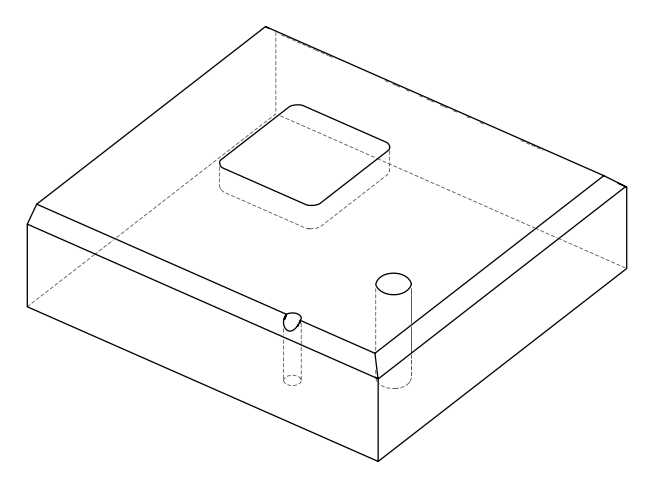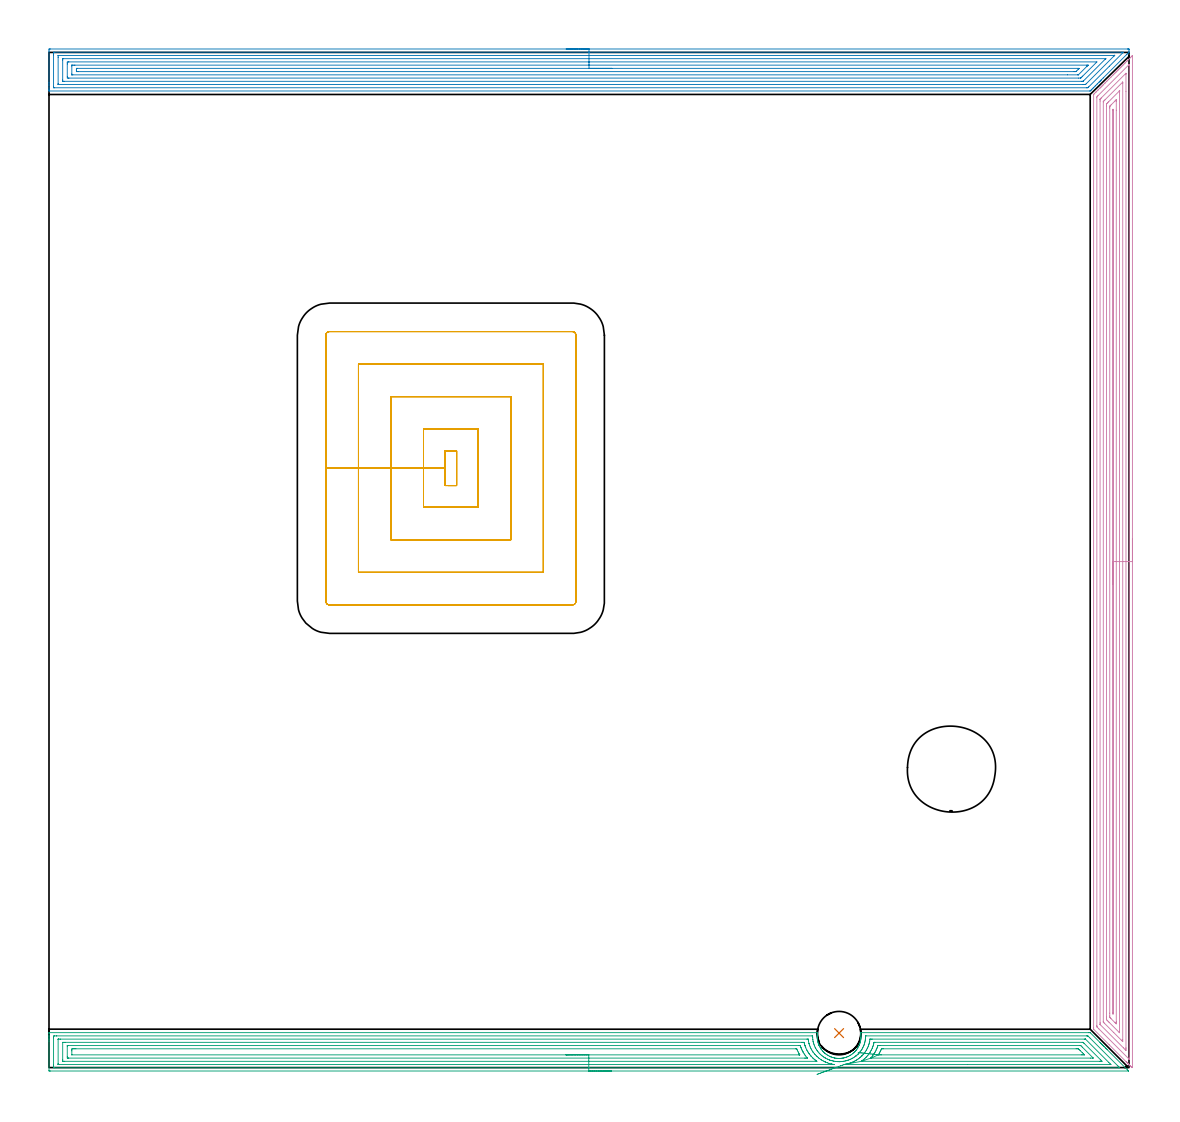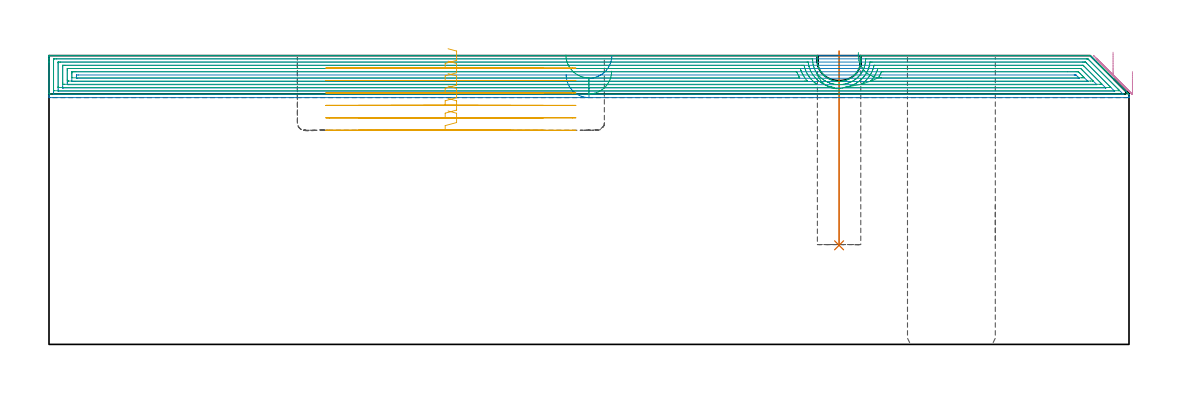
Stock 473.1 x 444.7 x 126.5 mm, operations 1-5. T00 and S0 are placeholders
(PLAN: 6 operations, 2 tool changes, 101.4 min)
(1 INDEXABLE_INSERT_DRILL_BLIND_HOLE_FROM_SOLID | STEP1POCKET | NXT0302_009 | 0.34 min | 23452 mm3)
(2 AREA_MILL | FG_CHAMFER_SURFACE | UGT0205_001 | 26.35 min | 80064 mm3)
(3 AREA_MILL_1 | FG_CHAMFER_SURFACE_1 | UGT0205_001 | 22.55 min | 65911 mm3)
(4 AREA_MILL_2 | FG_CHAMFER_SURFACE_2 | UGT0205_001 | 24.05 min | 60852 mm3)
(5 MILL_RECTANGULAR_POCKET | POCKET_RECTANGULAR_STRAIGHT | NXT0201_007 | Follow Part, ap 6.25, ae 75% | 15.7 min | 629671 mm3)
(6 MILL_THROUGH_HOLE_FROM_SOLID_MATERIAL | STEP1HOLE | NXT0201_007 | Circular | 12.44 min | 146648 mm3)
(TOOL NXT0302_009 | Index. Insert Drill 19mm [880-D1900L25-05] | D19 PA176 FL95 Z2)
(TOOL UGT0205_001 | Chamfer Mill 20 x 3 x 45 deg. | D20 FL50 Z2)
(TOOL NXT0201_007 | ENDMILL 25mm [R216.25-25050GCK54P 1620] | D25 R3 FL54 Z5)
(OP 1 INDEXABLE_INSERT_DRILL_BLIND_HOLE_FROM_SOLID)
G17 G21 G94 G90
T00 M6
G54
G17 G0 G90 X346.1 Y15.1 S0 M3
G43 Z136.5 H1
G94 G81 G98 Z43.4 F250. R128.5
G80
M5
M2
(OP 2 AREA_MILL)
G17 G21 G94 G90
T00 M6
G54
G17 G0 G90 X226.55 Y446.2 S1061 M3
G43 Z136.5 H0
Z118.1
G94 G1 X226.588 Z117.228 F250.
X226.702 Z116.363
X226.891 Z115.512
X227.153 Z114.68
X227.487 Z113.874
X227.89 Z113.1
X228.359 Z112.364
X228.89 Z111.672
X229.479 Z111.029
X230.122 Z110.44
X230.814 Z109.908
X231.55 Z109.44
X232.324 Z109.037
X233.13 Z108.703
X233.962 Z108.441
X234.814 Z108.252
X235.678 Z108.138
X236.55 Z108.1
X472.478
X472.715 Y446.199 Z108.101
X472.924 Y446.196 Z108.104
X473.097 Y446.191 Z108.105
X473.1 Y446.131 Z108.164
Y445.96 Z108.336
Y445.787 Z108.507
X473.099 Y444.908 Z109.39
X473.097 Y444.808 Z109.489
X473.073 Y444.777 Z109.522
X472.789 Y444.49 Z109.81
X472.75 Y444.45 Z109.85
X472.331 Y444.03 Z110.267
X472.038 Y443.737 Z110.56
X461.817 Y433.516 Z120.783
X460.908 Y432.606 Z121.691
X460.86 Y432.559 Z121.74
X460.664 Y432.364 Z121.935
X460.615 Y432.314 Z121.983
X460.562 Y432.262 Z122.037
X460.376 Y432.076 Z122.223
X460.322 Y432.021 Z122.276
X460.264 Y431.964 Z122.335
X460.088 Y431.788 Z122.511
X460.029 Y431.728 Z122.569
X459.371 Y431.071 Z123.229
X459.151 Y430.849 Z123.447
X458.528 Y430.228 Z124.072
X458.477 Y430.176 Z124.123
X458.272 Y429.97 Z124.326
X457.691 Y429.391 Z124.909
X457.583 Y429.282 Z125.016
X457.394 Y429.092 Z125.204
X456.854 Y428.554 Z125.746
X456.515 Y428.213 Z126.083
X456.392 Y428.091 Z126.208
X456.216 Y427.917 Z126.381
X456.095 Y427.803 Z126.489
X455.945 Y427.8 Z126.5
X0.176
X0.01 Y427.802 Z126.488
X0.003 Y427.96 Z126.333
X0. Y428.125 Z126.175
Y428.401 Z125.899
Y429.092 Z125.203
Y430.316 Z123.981
Y430.849 Z123.445
Y431.461 Z122.834
X0.001 Y445.176 Z109.122
X0.006 Y445.787 Z108.51
X0.01 Y446.192 Z108.105
X0.207 Y446.196 Z108.103
X0.622 Y446.2 Z108.1
X236.55
Y444.786 Z109.514
X469.922 Y444.785 Z109.515
X470.449 Y444.779 Z109.521
X470.611 Y444.772 Z109.528
X470.511 Y444.667 Z109.633
X470.389 Y444.541 Z109.759
X464.487 Y438.636 Z115.664
X455.498 Y429.648 Z124.652
X455.216 Y429.369 Z124.931
X455.126 Y429.283 Z125.017
X455.072 Y429.233 Z125.067
X454.988 Y429.221 Z125.079
X454.604 Y429.216 Z125.084
X454.479 Y429.215 Z125.085
X2.41
X2.283 Y429.216 Z125.084
X2.049 Y429.221 Z125.079
X2.009 Y429.231 Z125.069
X2.005 Y429.262 Z125.038
X2.002 Y429.295 Z125.005
X2. Y429.494 Z124.806
Y443.554 Z110.746
X2.003 Y444.03 Z110.27
X2.009 Y444.423 Z109.877
X2.035 Y444.779 Z109.521
X2.41 Y444.784 Z109.516
X2.535 Y444.785 Z109.515
X236.55 Y444.786 Z109.514
Y443.372 Z110.928
X466.596 Y443.371 Z110.929
X466.716 Y443.37 Z110.93
X466.752 Y443.367 Z110.933
X466.754 Y443.365 Z110.935
X466.752 Y443.359 Z110.941
X466.71 Y443.313 Z110.987
X466.551 Y443.151 Z111.149
X466.388 Y442.987 Z111.313
X454.425 Y431.025 Z123.275
X454.245 Y430.849 Z123.451
X454.065 Y430.676 Z123.624
X454.006 Y430.635 Z123.665
X453.931 Y430.633 Z123.667
X453.711 Y430.631 Z123.669
X453.041 Y430.629 Z123.671
X452.817 Y430.628 Z123.672
X4.122 Y430.629 Z123.671
X4.063 Y430.63 Z123.67
X4.024 Y430.633 Z123.667
X4.01 Y430.635 Z123.665
X4.008 Y430.656 Z123.644
X4.003 Y430.849 Z123.451
X4. Y431.043 Z123.257
Y442.466 Z111.834
X4.002 Y443.151 Z111.149
X4.005 Y443.34 Z110.96
X4.011 Y443.365 Z110.935
X4.03 Y443.367 Z110.933
X4.085 Y443.369 Z110.931
X4.197 Y443.371 Z110.929
X236.55 Y443.372 Z110.928
Y441.957 Z112.343
X462.777
X462.861 Y441.956 Z112.344
X462.889 Y441.954 Z112.346
X462.891 Y441.952 Z112.348
X462.887 Y441.943 Z112.357
X462.845 Y441.897 Z112.403
X462.78 Y441.829 Z112.471
X462.735 Y441.784 Z112.516
X453.19 Y432.24 Z122.06
X453.064 Y432.117 Z122.183
X453.017 Y432.073 Z122.227
X452.99 Y432.051 Z122.249
X452.959 Y432.049 Z122.251
X452.817 Y432.046 Z122.254
X452.496 Y432.043 Z122.257
X6.558
X6.142 Y432.044 Z122.256
X6.061 Y432.045 Z122.255
X6.024 Y432.048 Z122.252
X6.01 Y432.051 Z122.249
X6.008 Y432.072 Z122.228
X6.004 Y432.175 Z122.125
X6. Y432.591 Z121.709
Y441.394 Z112.906
X6.006 Y441.825 Z112.475
X6.01 Y441.932 Z112.368
X6.013 Y441.951 Z112.349
X6.045 Y441.953 Z112.347
X6.114 Y441.955 Z112.345
X6.305 Y441.957 Z112.343
X236.55
Y440.543 Z113.757
X459.044
X452.817 Y434.315 Z119.985
X452.397 Y433.898 Z120.402
X451.975 Y433.485 Z120.815
X451.946 Y433.463 Z120.837
X451.923 Y433.462 Z120.838
X451.058 Y433.457 Z120.843
X8.694 Y433.458
X8.665 Z120.842
X8.01 Y433.485 Z120.815
X8.001 Y434.138 Z120.162
X8. Y439.636 Z114.664
X8.003 Y440.287 Z114.013
X8.01 Y440.515 Z113.785
X8.638 Y440.542 Z113.758
X8.665 Y440.543
X236.55 Z113.757
Y439.129 Z115.171
X454.604 Y439.128 Z115.172
X455.123 Y439.126 Z115.174
X455.144 Y439.123 Z115.177
X455.159 Y439.119 Z115.181
X455.146 Y439.104 Z115.196
X454.809 Y438.757 Z115.543
X454.708 Y438.656 Z115.644
X451.03 Y434.979 Z119.321
X450.956 Y434.911 Z119.389
X450.926 Y434.885 Z119.415
X450.899 Y434.878 Z119.422
X450.772 Y434.875 Z119.425
X450.513 Y434.872 Z119.428
X446.206 Y434.871 Z119.429
X10.453 Y434.872 Z119.428
X10.075 Y434.875 Z119.425
X10.026 Y434.877 Z119.423
X10.01 Y434.88 Z119.42
X10.008 Y434.897 Z119.403
X10.003 Y434.976 Z119.324
X10.001 Y435.094 Z119.206
X10. Y435.243 Z119.057
X10.001 Y438.757 Z115.543
X10.003 Y438.98 Z115.32
X10.007 Y439.091 Z115.209
X10.01 Y439.115 Z115.185
X10.024 Y439.122 Z115.178
X10.079 Y439.125 Z115.175
X10.453 Y439.128 Z115.172
X10.969 Y439.129 Z115.171
X11.346
X236.55
Y437.715 Z116.585
X450.844 Y437.714 Z116.586
X451.03 Y437.712 Z116.588
X451.203 Y437.708 Z116.592
X451.293 Y437.702 Z116.598
X451.253 Y437.659 Z116.641
X451.116 Y437.515 Z116.785
X451.03 Y437.427 Z116.873
X450.815 Y437.212 Z117.088
X450.136 Y436.536 Z117.764
X449.922 Y436.331 Z117.969
X449.874 Y436.292 Z118.008
X449.787 Y436.29 Z118.01
X449.606 Y436.287 Z118.013
X449.242 Y436.286 Z118.014
X449.076 Y436.285 Z118.015
X12.967 Y436.286 Z118.014
X12.24 Y436.289 Z118.011
X12.066 Y436.292 Z118.008
X12.009 Y436.298 Z118.002
X12.006 Y436.311 Z117.989
X12.002 Y436.356 Z117.944
X12. Y437. Z117.3
X12.001 Y437.235 Z117.065
X12.005 Y437.472 Z116.828
X12.01 Y437.629 Z116.671
X12.022 Y437.708 Z116.592
X12.059 Y437.71 Z116.59
X12.24 Y437.713 Z116.587
X12.407 Y437.714 Z116.586
X236.55 Y437.715 Z116.585
X237.422 Z116.623
X238.287 Z116.737
X239.138 Z116.926
X239.97 Z117.188
X240.776 Z117.522
X241.55 Z117.925
X242.286 Z118.394
X242.978 Z118.925
X243.621 Z119.514
X244.21 Z120.157
X244.742 Z120.85
X245.21 Z121.585
X245.613 Z122.359
X245.947 Z123.165
X246.209 Z123.997
X246.398 Z124.849
X246.512 Z125.714
X246.55 Z126.585
G0 Z136.5
M5
M2
(OP 3 AREA_MILL_1)
G17 G21 G94 G90
T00 M6
G54
G17 G0 G90 X246.45 Y-1.5 S1061 M3
G43 Z136.5 H0
Z119.7
G94 G1 X246.412 Z118.828 F250.
X246.298 Z117.964
X246.109 Z117.112
X245.847 Z116.28
X245.513 Z115.474
X245.11 Z114.7
X244.642 Z113.964
X244.11 Z113.272
X243.521 Z112.629
X242.878 Z112.04
X242.186 Z111.509
X241.45 Z111.04
X240.676 Z110.637
X239.87 Z110.303
X239.038 Z110.041
X238.186 Z109.852
X237.322 Z109.738
X236.45 Z109.7
X0.617
X0.186 Y-1.495 Z109.703
X0.01 Y-1.492 Z109.706
X0. Y-1.312 Z109.886
Y11.583 Z122.778
Y12.193 Z123.387
Y12.738 Z123.935
Y13.075 Z124.271
Y13.62 Z124.816
Y13.957 Z125.152
Y14.948 Z126.147
X0.007 Y15.293 Z126.484
X0.008 Y15.297 Z126.488
X0.171 Y15.3 Z126.5
X336.5
X336.645 Y15.295 Z126.491
X336.65 Y15.29 Z126.486
X336.622 Y15.1 Z126.298
X336.597 Y14.934 Z126.132
X336.574 Y14.73 Z125.929
X336.552 Y14.545 Z125.744
X336.52 Y14.106 Z125.306
X336.507 Y13.667 Z124.867
X336.514 Y13.228 Z124.427
X336.541 Y12.789 Z123.988
X336.588 Y12.35 Z123.548
X336.612 Y12.193 Z123.39
X336.656 Y11.912 Z123.11
X336.745 Y11.473 Z122.669
X336.786 Y11.311 Z122.506
X336.855 Y11.034 Z122.232
X336.989 Y10.593 Z121.792
X337.048 Y10.429 Z121.626
X337.143 Y10.158 Z121.353
X337.212 Y9.987 Z121.181
X337.245 Y9.904 Z121.1
X337.279 Y9.823 Z121.021
X337.353 Y9.651 Z120.85
X337.536 Y9.278 Z120.477
X337.791 Y8.81 Z120.01
X338.035 Y8.402 Z119.598
X338.138 Y8.243 Z119.439
X338.151 Y8.223 Z119.419
X338.246 Y8.086 Z119.284
X338.676 Y7.524 Z118.72
X338.901 Y7.256 Z118.453
X339.139 Y6.995 Z118.194
X339.18 Y6.954 Z118.153
X339.235 Y6.9 Z118.097
X339.287 Y6.847 Z118.046
X339.478 Y6.657 Z117.856
X339.49 Y6.645 Z117.843
X339.534 Y6.606 Z117.803
X339.598 Y6.547 Z117.746
X339.756 Y6.402 Z117.601
X339.776 Y6.386 Z117.585
X339.864 Y6.312 Z117.508
X339.982 Y6.21 Z117.41
X340.032 Y6.168 Z117.367
X340.371 Y5.911 Z117.106
X340.558 Y5.767 Z116.966
X340.925 Y5.52 Z116.718
X341.368 Y5.257 Z116.455
X341.841 Y5.001 Z116.201
X342.068 Y4.889 Z116.088
X342.307 Y4.788 Z115.985
X342.387 Y4.753 Z115.951
X342.522 Y4.7 Z115.897
X342.71 Y4.627 Z115.822
X343.155 Y4.472 Z115.67
X343.282 Y4.434 Z115.633
X343.603 Y4.339 Z115.535
X343.992 Y4.243 Z115.442
X344.049 Y4.23 Z115.427
X344.093 Y4.223 Z115.418
X344.496 Y4.142 Z115.341
X344.942 Y4.077 Z115.275
X345.389 Y4.032 Z115.23
X345.692 Y4.014 Z115.207
X345.913 Y4.004 Z115.201
X346.282 Z115.2
X346.508 Y4.013 Z115.208
X346.549 Y4.017 Z115.211
X346.596 Y4.022 Z115.214
X347.001 Y4.057 Z115.249
X347.175 Y4.072 Z115.264
X347.22 Y4.078 Z115.27
X347.622 Y4.129 Z115.324
X347.666 Y4.138 Z115.332
X347.873 Y4.175 Z115.372
X348.068 Y4.212 Z115.407
X348.516 Y4.317 Z115.514
X348.961 Y4.443 Z115.642
X349.266 Y4.548 Z115.747
X349.41 Y4.599 Z115.794
X349.854 Y4.771 Z115.968
X350.129 Y4.889 Z116.088
X350.747 Y5.21 Z116.408
X351.197 Y5.476 Z116.673
X351.581 Y5.724 Z116.922
X351.649 Y5.768 Z116.966
X352.096 Y6.115 Z117.315
X352.533 Y6.48 Z117.679
X352.58 Y6.523 Z117.722
X352.711 Y6.645 Z117.844
X352.961 Y6.9 Z118.099
X353.075 Y7.017 Z118.216
X353.37 Y7.341 Z118.537
X353.426 Y7.402 Z118.599
X353.473 Y7.457 Z118.656
X353.527 Y7.523 Z118.722
X353.663 Y7.703 Z118.902
X353.723 Y7.782 Z118.979
X353.771 Y7.845 Z119.044
X353.855 Y7.957 Z119.155
X354.164 Y8.4 Z119.599
X354.302 Y8.617 Z119.816
X354.319 Y8.643 Z119.841
X354.661 Y9.278 Z120.477
X354.871 Y9.715 Z120.913
X354.913 Y9.816 Z121.014
X354.983 Y9.987 Z121.181
X355.055 Y10.158 Z121.353
X355.105 Y10.293 Z121.489
X355.212 Y10.58 Z121.779
X355.345 Y11.034 Z122.232
X355.414 Y11.311 Z122.504
X355.455 Y11.474 Z122.668
X355.544 Y11.914 Z123.108
X355.587 Y12.193 Z123.387
X355.612 Y12.352 Z123.547
X355.659 Y12.79 Z123.988
X355.673 Y13.009 Z124.209
X355.686 Y13.228 Z124.427
X355.693 Y13.667 Z124.866
X355.68 Y14.106 Z125.306
X355.646 Y14.545 Z125.744
X355.585 Y15.05 Z126.249
X355.579 Y15.103 Z126.3
X355.559 Y15.293 Z126.484
Y15.305 Z126.495
X355.703 Y15.3 Z126.5
X455.31
X456.096 Y15.294 Z126.492
X456.119 Y15.282 Z126.48
X460.397 Y11.004 Z122.202
X460.532 Y10.87 Z122.065
X460.67 Y10.731 Z121.929
X460.832 Y10.569 Z121.766
X460.974 Y10.429 Z121.624
X461.116 Y10.285 Z121.483
X461.268 Y10.133 Z121.331
X461.415 Y9.987 Z121.183
X461.563 Y9.838 Z121.036
X461.704 Y9.697 Z120.895
X461.856 Y9.546 Z120.742
X462.01 Y9.391 Z120.589
X462.139 Y9.262 Z120.46
X462.297 Y9.105 Z120.3
X462.792 Y8.608 Z119.808
X463.052 Y8.349 Z119.547
X463.179 Y8.223 Z119.419
X463.534 Y7.866 Z119.066
X472.441 Y-1.039 Z110.158
X472.88 Y-1.48 Z109.72
X472.892 Y-1.492 Z109.707
X472.889 Y-1.496 Z109.703
X472.878 Y-1.5 Z109.7
X236.45
Y-0.086 Z111.114
X2.404 Y-0.085 Z111.115
X2.331
X2.029 Y-0.079 Z111.121
X2.01 Y0.019 Z111.219
X2.003 Y0.239 Z111.439
X2.001 Y0.725 Z111.925
X2. Y1.124 Z112.324
X2.001 Y13.075 Z124.275
X2.003 Y13.471 Z124.671
X2.01 Y13.866 Z125.066
X2.404 Y13.882 Z125.082
X2.478 Y13.884 Z125.084
X3.297 Y13.886 Z125.086
X3.37
X334.255 Y13.885 Z125.085
X334.436 Y13.884 Z125.084
X334.48 Y13.881 Z125.081
X334.497 Y13.879 Z125.079
X334.502 Y13.871 Z125.071
X334.505 Y13.807 Z125.007
X334.518 Y13.268 Z124.468
X334.53 Y13.075 Z124.275
X334.59 Y12.315 Z123.515
X334.607 Y12.193 Z123.393
X334.714 Y11.527 Z122.727
X334.758 Y11.311 Z122.511
X334.77 Y11.255 Z122.455
X334.896 Y10.786 Z121.986
X335.004 Y10.429 Z121.629
X335.139 Y10.009 Z121.209
X335.319 Y9.546 Z120.746
X335.607 Y8.901 Z120.101
X335.73 Y8.664 Z119.864
X335.868 Y8.406 Z119.606
X336.246 Y7.782 Z118.982
X336.5 Y7.409 Z118.609
X336.89 Y6.9 Z118.1
X337.393 Y6.311 Z117.511
X337.678 Y6.018 Z117.218
X337.987 Y5.718 Z116.918
X338.287 Y5.45 Z116.65
X338.671 Y5.136 Z116.336
X339.18 Y4.751 Z115.951
X339.48 Y4.548 Z115.748
X339.951 Y4.254 Z115.454
X340.073 Y4.181 Z115.381
X340.245 Y4.085 Z115.285
X340.967 Y3.717 Z114.917
X341.11 Y3.654 Z114.854
X341.787 Y3.372 Z114.572
X341.86 Y3.345 Z114.545
X341.902 Y3.33 Z114.53
X342.419 Y3.163 Z114.363
X342.753 Y3.064 Z114.264
X343.178 Y2.953 Z114.153
X343.647 Y2.847 Z114.047
X343.812 Y2.815 Z114.015
X344.427 Y2.713 Z113.913
X344.54 Y2.698 Z113.898
X345.299 Y2.622 Z113.822
X345.433 Y2.613 Z113.813
X345.829 Y2.597 Z113.797
X346.226 Y2.589 Z113.789
X346.276 Y2.588 Z113.788
X346.309
X346.327 Y2.589 Z113.789
X346.714 Y2.611 Z113.811
X347.071 Y2.637 Z113.837
X347.22 Y2.649 Z113.849
X347.305 Y2.658 Z113.858
X347.985 Y2.743 Z113.943
X348.113 Y2.763 Z113.963
X348.632 Y2.86 Z114.06
X349.006 Y2.947 Z114.147
X349.347 Y3.035 Z114.235
X349.9 Y3.2 Z114.4
X350.03 Y3.242 Z114.442
X350.402 Y3.372 Z114.572
X350.729 Y3.498 Z114.698
X350.793 Y3.524 Z114.724
X351.301 Y3.752 Z114.952
X351.686 Y3.948 Z115.148
X351.887 Y4.055 Z115.255
X352.238 Y4.254 Z115.454
X352.58 Y4.461 Z115.661
X352.992 Y4.728 Z115.928
X353.473 Y5.084 Z116.284
X353.502 Y5.107 Z116.307
X353.538 Y5.136 Z116.336
X353.984 Y5.513 Z116.713
X354.366 Y5.857 Z117.057
X354.448 Y5.937 Z117.137
X354.526 Y6.018 Z117.218
X354.877 Y6.396 Z117.596
X355.26 Y6.819 Z118.019
X355.296 Y6.864 Z118.064
X355.323 Y6.9 Z118.1
X355.67 Y7.377 Z118.577
X355.956 Y7.782 Z118.982
X356.035 Y7.899 Z119.099
X356.153 Y8.085 Z119.285
X356.358 Y8.462 Z119.662
X356.462 Y8.664 Z119.864
X356.654 Y9.051 Z120.251
X356.88 Y9.546 Z120.746
X356.93 Y9.661 Z120.861
X357.046 Y9.953 Z121.153
X357.168 Y10.308 Z121.508
X357.204 Y10.429 Z121.629
X357.359 Y11.002 Z122.202
X357.433 Y11.311 Z122.511
X357.517 Y11.728 Z122.928
X357.59 Y12.193 Z123.393
X357.625 Y12.503 Z123.703
X357.669 Y13.075 Z124.275
X357.685 Y13.327 Z124.527
X357.698 Y13.867 Z125.067
X357.714 Y13.879 Z125.079
X357.735 Y13.881 Z125.081
X357.939 Y13.885 Z125.085
X454.489 Y13.886 Z125.086
X454.899 Y13.883 Z125.083
X455.001 Y13.881 Z125.081
X455.048 Y13.879 Z125.079
X455.11 Y13.828 Z125.028
X455.31 Y13.637 Z124.837
X455.875 Y13.075 Z124.275
X456.203 Y12.747 Z123.947
X468.225 Y0.725 Z111.925
X468.709 Y0.237 Z111.437
X468.923 Y0.016 Z111.216
X469.003 Y-0.079 Z111.121
X468.709 Y-0.084 Z111.116
X468.636 Y-0.085 Z111.115
X236.45 Y-0.086 Z111.114
Y1.329 Z112.529
X4.473
X4.191 Y1.33 Z112.53
X4.097 Y1.331 Z112.531
X4.024 Y1.335 Z112.535
X4.01 Y1.338 Z112.538
X4.006 Y1.366 Z112.566
X4.003 Y1.419 Z112.619
X4.001 Y1.607 Z112.807
X4. Y1.795 Z112.995
X4.001 Y12.38 Z123.58
X4.007 Y12.443 Z123.643
X4.01 Y12.462 Z123.662
X4.018 Y12.465 Z123.665
X4.05 Y12.468 Z123.668
X4.191 Y12.47 Z123.67
X4.802 Y12.471 Z123.671
X5.084
X332.034
X332.316 Y12.469 Z123.669
X332.503 Y12.465 Z123.665
X332.56 Y12.463 Z123.663
X332.566 Y12.434 Z123.634
X332.576 Y12.372 Z123.572
X332.603 Y12.193 Z123.393
X332.702 Y11.532 Z122.732
X332.747 Y11.311 Z122.511
X332.927 Y10.503 Z121.703
X332.949 Y10.429 Z121.629
X332.958 Y10.397 Z121.597
X333.249 Y9.546 Z120.746
X333.445 Y9.035 Z120.235
X333.618 Y8.664 Z119.864
X333.82 Y8.241 Z119.441
X334.079 Y7.782 Z118.982
X334.422 Y7.188 Z118.388
X334.619 Y6.9 Z118.1
X334.714 Y6.767 Z117.967
X335.307 Y6.018 Z117.218
X335.607 Y5.667 Z116.867
X336.113 Y5.136 Z116.336
X336.5 Y4.768 Z115.968
X337.105 Y4.254 Z115.454
X337.393 Y4.031 Z115.231
X338.212 Y3.446 Z114.646
X338.287 Y3.399 Z114.599
X338.333 Y3.372 Z114.572
X338.865 Y3.06 Z114.26
X339.18 Y2.89 Z114.09
X339.962 Y2.489 Z113.689
X340.073 Y2.439 Z113.639
X340.164 Y2.4 Z113.6
X340.967 Y2.086 Z113.286
X341.59 Y1.874 Z113.074
X341.86 Y1.795 Z112.995
X342.538 Y1.607 Z112.807
X342.753 Y1.557 Z112.757
X342.818 Y1.543 Z112.743
X343.11 Y1.485 Z112.685
X343.92 Y1.337 Z112.537
X343.927 Y1.334 Z112.534
X343.929 Y1.332 Z112.532
X343.927 Y1.331 Z112.531
X343.686 Y1.329 Z112.529
X343.647
X236.45
Y2.743 Z113.943
X6.871
X6.613 Y2.744 Z113.944
X6.128 Y2.748 Z113.948
X6.019 Y2.75 Z113.95
X6.01 Y2.939 Z114.139
X6. Y3.349 Z114.549
Y3.372 Z114.572
X6.001 Y10.966 Z122.166
X6.003 Y11.019 Z122.219
X6.008 Y11.045 Z122.245
X6.012 Y11.05 Z122.25
X6.023 Y11.052 Z122.252
X6.235 Y11.056 Z122.256
X6.871 Y11.057 Z122.257
X7.127
X329.61
X330.247 Y11.056 Z122.256
X330.506 Y11.054 Z122.254
X330.683 Y11.05 Z122.25
X330.762 Y11.045 Z122.245
X330.778 Y10.985 Z122.185
X330.848 Y10.717 Z121.917
X330.922 Y10.429 Z121.629
X330.969 Y10.251 Z121.451
X331.14 Y9.683 Z120.883
X331.185 Y9.546 Z120.746
X331.208 Y9.48 Z120.68
X331.52 Y8.664 Z119.864
X331.826 Y7.987 Z119.187
X331.93 Y7.782 Z118.982
X332.034 Y7.583 Z118.783
X332.433 Y6.9 Z118.1
X332.619 Y6.59 Z117.79
X332.927 Y6.129 Z117.329
X333.011 Y6.018 Z117.218
X333.288 Y5.661 Z116.861
X333.72 Y5.136 Z116.336
X333.82 Y5.018 Z116.218
X334.548 Y4.254 Z115.454
X334.714 Y4.093 Z115.293
X335.098 Y3.748 Z114.948
X335.532 Y3.372 Z114.572
X335.607 Y3.31 Z114.51
X335.907 Y3.076 Z114.276
X336.135 Y2.912 Z114.112
X336.263 Y2.818 Z114.018
X336.331 Y2.765 Z113.965
X336.352 Y2.746 Z113.946
X336.304 Y2.744 Z113.944
X336.243 Y2.743 Z113.943
X336.077
X236.45
Y4.157 Z115.357
X8.657
X8.559 Y4.158 Z115.358
X8.363 Y4.161 Z115.361
X8.01 Y4.168 Z115.368
X8.008 Y4.254 Z115.454
X8.001 Y4.902 Z116.102
X8. Y9.313 Z120.513
X8.003 Y9.546 Z120.746
X8.007 Y9.626 Z120.826
X8.008 Y9.632 Z120.832
X8.032 Y9.636 Z120.836
X8.135 Y9.64 Z120.84
X8.266 Y9.642 Z120.842
X8.461 Y9.643 Z120.843
X8.559
X328.46
X328.558 Y9.642 Z120.842
X328.754 Y9.638 Z120.838
X329.096 Y9.63 Z120.83
X329.127 Y9.546 Z120.746
X329.354 Y8.904 Z120.104
X329.443 Y8.664 Z119.864
X329.496 Y8.523 Z119.723
X329.825 Y7.782 Z118.982
X329.961 Y7.492 Z118.692
X330.247 Y6.931 Z118.131
X330.265 Y6.9 Z118.1
X330.287 Y6.86 Z118.06
X330.79 Y6.018 Z117.218
X331.14 Y5.502 Z116.702
X331.424 Y5.136 Z116.336
X332.034 Y4.37 Z115.57
X332.198 Y4.17 Z115.37
X332.125 Y4.163 Z115.363
X332.034 Y4.161 Z115.361
X331.238 Y4.157 Z115.357
X331.14
X236.45
Y5.571 Z116.771
X10.002 Y5.572 Z116.772
X10.001 Y5.573 Z116.773
Y7.338 Z118.538
X10.003 Y7.782 Z118.982
X10.007 Y8.213 Z119.413
X10.444 Y8.222 Z119.422
X10.887 Y8.226 Z119.426
X11.337 Y8.228 Z119.428
X11.778 Y8.229 Z119.429
X327.115
X327.341 Y8.227 Z119.427
X327.454 Y8.225 Z119.425
X327.508 Y8.222 Z119.422
X327.531 Y8.214 Z119.414
X327.567 Y8.144 Z119.344
X327.724 Y7.782 Z118.982
X327.843 Y7.51 Z118.71
X328.138 Y6.9 Z118.1
X328.46 Y6.289 Z117.489
X328.616 Y6.018 Z117.218
X328.825 Y5.658 Z116.858
X328.853 Y5.593 Z116.793
X328.858 Y5.576 Z116.776
X328.854 Y5.575 Z116.775
X328.8 Y5.573 Z116.773
X328.687 Y5.572 Z116.772
X328.46 Y5.571 Z116.771
X236.45
X235.578 Z116.809
X234.714 Z116.923
X233.862 Z117.112
X233.03 Z117.374
X232.224 Z117.708
X231.45 Z118.111
X230.714 Z118.58
X230.022 Z119.111
X229.379 Z119.7
X228.79 Z120.343
X228.258 Z121.035
X227.79 Z121.771
X227.387 Z122.545
X227.053 Z123.351
X226.791 Z124.183
X226.602 Z125.035
X226.488 Z125.9
X226.45 Z126.771
G0 Z136.5
X336.402 Y-2.996
Z118.77
G1 X336.701 Y-2.888 Z117.958
X337.065 Y-2.756 Z117.176
X337.491 Y-2.601 Z116.431
X337.977 Y-2.424 Z115.728
X338.519 Y-2.228 Z115.073
X339.112 Y-2.012 Z114.471
X339.752 Y-1.78 Z113.926
X340.435 Y-1.532 Z113.443
X341.154 Y-1.271 Z113.024
X341.906 Y-0.998 Z112.674
X342.683 Y-0.716 Z112.395
X343.479 Y-0.426 Z112.189
X344.29 Y-0.132 Z112.058
X345.108 Y0.165 Z112.002
X345.928 Y0.463 Z112.023
X346.743 Y0.759 Z112.119
X347.547 Y1.05 Z112.291
X348.334 Y1.336 Z112.536
X348.35 Y1.342 Z112.542
X348.375 Y1.348 Z112.548
X348.426 Y1.358 Z112.558
X349.006 Y1.464 Z112.664
X349.127 Y1.488 Z112.688
X349.671 Y1.607 Z112.807
X349.853 Y1.654 Z112.854
X349.9 Y1.667 Z112.867
X350.541 Y1.856 Z113.056
X350.793 Y1.935 Z113.135
X351.208 Y2.08 Z113.28
X351.686 Y2.261 Z113.461
X351.85 Y2.327 Z113.527
X352.23 Y2.489 Z113.689
X352.467 Y2.6 Z113.8
X352.58 Y2.656 Z113.856
X353.052 Y2.905 Z114.105
X353.473 Y3.139 Z114.339
X353.621 Y3.226 Z114.426
X353.862 Y3.372 Z114.572
X354.167 Y3.568 Z114.768
X354.366 Y3.701 Z114.901
X354.685 Y3.939 Z115.139
X355.1 Y4.254 Z115.454
X355.188 Y4.324 Z115.524
X355.26 Y4.384 Z115.584
X355.663 Y4.737 Z115.937
X356.096 Y5.136 Z116.336
X356.125 Y5.163 Z116.363
X356.153 Y5.192 Z116.392
X356.553 Y5.623 Z116.823
X356.91 Y6.018 Z117.218
X356.973 Y6.091 Z117.291
X357.046 Y6.181 Z117.381
X357.353 Y6.597 Z117.797
X357.571 Y6.9 Z118.1
X357.721 Y7.116 Z118.316
X357.939 Y7.446 Z118.646
X358.064 Y7.659 Z118.859
X358.131 Y7.782 Z118.982
X358.37 Y8.239 Z119.439
X358.581 Y8.664 Z119.864
X358.661 Y8.834 Z120.034
X358.833 Y9.218 Z120.418
X358.925 Y9.455 Z120.655
X358.958 Y9.546 Z120.746
X359.151 Y10.115 Z121.315
X359.239 Y10.429 Z121.629
X359.341 Y10.809 Z122.009
X359.454 Y11.311 Z122.511
X359.499 Y11.535 Z122.735
X359.602 Y12.193 Z123.393
X359.63 Y12.387 Z123.587
X359.64 Y12.439 Z123.639
X359.647 Y12.465 Z123.665
X359.657 Y12.467 Z123.667
X359.726 Y12.469 Z123.669
X360.337 Y12.471 Z123.671
X360.619
X453.523
X453.805 Y12.47 Z123.67
X453.993 Y12.466 Z123.666
X454.022 Y12.464 Z123.664
X454.035 Y12.456 Z123.656
X454.062 Y12.435 Z123.635
X454.113 Y12.387 Z123.587
X464.243 Y2.258 Z113.458
X464.891 Y1.607 Z112.807
X465.136 Y1.357 Z112.557
X465.147 Y1.335 Z112.535
X465.136 Y1.334 Z112.534
X464.524 Y1.329 Z112.529
X402.412
X348.381
X348.369
X348.343 Y1.334 Z112.534
X348.334 Y1.336 Z112.536
X355.879 Y2.749 Z113.949
X355.882 Y2.756 Z113.956
X355.902 Y2.775 Z113.975
X356.153 Y2.97 Z114.17
X356.38 Y3.148 Z114.348
X356.662 Y3.372 Z114.572
X356.871 Y3.545 Z114.745
X357.046 Y3.694 Z114.894
X357.341 Y3.962 Z115.162
X357.655 Y4.254 Z115.454
X357.798 Y4.393 Z115.593
X357.939 Y4.538 Z115.738
X358.228 Y4.85 Z116.05
X358.486 Y5.136 Z116.336
X358.645 Y5.321 Z116.521
X358.833 Y5.547 Z116.747
X359.036 Y5.817 Z117.017
X359.181 Y6.018 Z117.218
X359.405 Y6.335 Z117.535
X359.726 Y6.803 Z118.003
X359.764 Y6.863 Z118.063
X359.785 Y6.9 Z118.1
X360.079 Y7.434 Z118.634
X360.263 Y7.782 Z118.982
X360.381 Y8.017 Z119.217
X360.619 Y8.517 Z119.717
X360.664 Y8.62 Z119.82
X360.683 Y8.664 Z119.864
X360.912 Y9.257 Z120.457
X361.013 Y9.546 Z120.746
X361.135 Y9.92 Z121.12
X361.278 Y10.429 Z121.629
X361.435 Y11.029 Z122.229
X361.443 Y11.052 Z122.252
X361.449 Y11.054 Z122.254
X361.47 Y11.056 Z122.256
X361.513 Y11.057 Z122.257
X361.769
X452.63
X452.888 Y11.055 Z122.255
X452.965 Y11.052 Z122.252
X452.98 Y11.051 Z122.251
X453.052 Y10.987 Z122.187
X453.204 Y10.842 Z122.042
X453.42 Y10.63 Z121.83
X453.523 Y10.528 Z121.728
X460.67 Y3.382 Z114.582
X461.299 Y2.75 Z113.95
X460.67 Y2.745 Z113.945
X460.412 Y2.743 Z113.943
X356.428
X356.153 Y2.744 Z113.944
X355.892 Y2.747 Z113.947
X355.879 Y2.749 Z113.949
X360.007 Y4.164 Z115.364
X360.013 Y4.175 Z115.375
X360.075 Y4.254 Z115.454
X360.32 Y4.549 Z115.749
X360.619 Y4.909 Z116.109
X360.718 Y5.039 Z116.239
X360.789 Y5.136 Z116.336
X361.088 Y5.555 Z116.755
X361.412 Y6.018 Z117.218
X361.453 Y6.077 Z117.277
X361.513 Y6.169 Z117.369
X361.782 Y6.634 Z117.834
X361.93 Y6.9 Z118.1
X362.094 Y7.209 Z118.409
X362.383 Y7.782 Z118.982
X362.391 Y7.797 Z118.997
X362.406 Y7.83 Z119.03
X362.656 Y8.417 Z119.617
X362.755 Y8.664 Z119.864
X362.903 Y9.055 Z120.255
X363.081 Y9.546 Z120.746
X363.114 Y9.635 Z120.835
X363.205 Y9.639 Z120.839
X363.299 Y9.641 Z120.841
X364.095 Y9.643 Z120.843
X364.193
X451.737
X451.834 Y9.641 Z120.841
X451.899 Y9.639 Z120.839
X451.947 Y9.636 Z120.836
X451.969 Y9.621 Z120.821
X452.049 Y9.546 Z120.746
X452.63 Y8.972 Z120.172
X457.096 Y4.504 Z115.704
X457.341 Y4.254 Z115.454
X457.414 Y4.176 Z115.376
X457.291 Y4.164 Z115.364
X457.192 Y4.159 Z115.359
X457.096 Y4.158 Z115.358
X456.301 Y4.157 Z115.357
X360.423
X360.228 Y4.159 Z115.359
X360.007 Y4.164 Z115.364
X363.356 Y5.599 Z116.799
X363.487 Y5.833 Z117.033
X363.59 Y6.018 Z117.218
X363.802 Y6.404 Z117.604
X364.066 Y6.9 Z118.1
X364.108 Y6.983 Z118.183
X364.193 Y7.155 Z118.355
X364.39 Y7.587 Z118.787
X364.477 Y7.782 Z118.982
X364.663 Y8.2 Z119.4
X364.674 Y8.218 Z119.418
X364.692 Y8.222 Z119.422
X364.747 Y8.225 Z119.425
X364.86 Y8.228 Z119.428
X365.086 Y8.229 Z119.429
X365.527
X449.95 Y8.228 Z119.428
X450.393 Y8.227 Z119.427
X450.843 Y8.223 Z119.423
X450.903 Y8.222 Z119.422
X450.969 Y8.172 Z119.372
X451.104 Y8.042 Z119.242
X451.368 Y7.782 Z118.982
X451.737 Y7.416 Z118.616
X452.63 Y6.523 Z117.723
X453.133 Y6.018 Z117.218
X453.523 Y5.623 Z116.823
X453.56 Y5.578 Z116.778
X453.523 Y5.577 Z116.777
X453.081 Y5.573 Z116.773
X452.63 Y5.571 Z116.771
X452.189
X364.645
X364.193 Y5.572 Z116.772
X363.748 Y5.575 Z116.775
X363.545 Y5.578 Z116.778
X363.356 Y5.599 Z116.799
X362.499 Y5.695 Z116.933
X361.657 Y5.789 Z117.142
X360.837 Y5.88 Z117.423
X360.044 Y5.969 Z117.776
X359.284 Y6.054 Z118.196
X358.564 Y6.134 Z118.682
X357.888 Y6.209 Z119.229
X357.263 Y6.279 Z119.833
X356.692 Y6.343 Z120.49
X356.18 Y6.4 Z121.194
X355.731 Y6.45 Z121.94
X355.349 Y6.492 Z122.723
X355.036 Y6.527 Z123.537
X354.794 Y6.554 Z124.374
X354.626 Y6.573 Z125.23
X354.533 Y6.583 Z126.098
X354.515 Y6.585 Z126.97
X354.573 Y6.579 Z127.84
G0 Z136.5
M5
M2
(OP 4 AREA_MILL_2)
G17 G21 G94 G90
T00 M6
G54
G17 G0 G90 X474.6 Y231.653 S1061 M3
G43 Z136.5 H0
Z119.5
G94 G1 Y231.615 Z118.628 F250.
Y231.501 Z117.763
Y231.313 Z116.912
Y231.05 Z116.08
Y230.716 Z115.274
Y230.314 Z114.5
Y229.845 Z113.764
Y229.314 Z113.072
Y228.724 Z112.429
Y228.081 Z111.84
Y227.389 Z111.308
Y226.653 Z110.84
Y225.88 Z110.437
Y225.074 Z110.103
Y224.242 Z109.841
Y223.39 Z109.652
Y222.525 Z109.538
Y221.653 Z109.5
Y0.128
X474.597 Y0.068 Z109.503
X474.59 Y0.011 Z109.505
X474.579 Y0.004 Z109.515
X474.549 Y0.001 Z109.544
X474.41 Z109.678
X474.396 Y0.007 Z109.693
X474.379 Y0.016 Z109.71
X474.3 Y0.097 Z109.793
X474.231 Y0.168 Z109.866
X474.078 Y0.32 Z110.017
X473.927 Y0.472 Z110.17
X473.785 Y0.614 Z110.313
X473.635 Y0.763 Z110.46
X473.487 Y0.913 Z110.611
X473.339 Y1.061 Z110.759
X473.192 Y1.207 Z110.904
X473.047 Y1.353 Z111.051
X472.893 Y1.507 Z111.205
X472.749 Y1.651 Z111.347
X472.606 Y1.794 Z111.491
X472.447 Y1.954 Z111.651
X472.305 Y2.094 Z111.791
X472.166 Y2.235 Z111.932
X472. Y2.4 Z112.097
X471.862 Y2.538 Z112.234
X464.416 Y9.992 Z119.683
X457.642 Y16.77 Z126.456
X457.606 Y16.836 Z126.491
X457.6 Y17.582 Z126.5
Y426.164
X457.604 Y426.295 Z126.489
X457.628 Y426.325 Z126.466
X457.879 Y426.579 Z126.221
X457.91 Y426.611 Z126.19
X458.565 Y427.267 Z125.532
X458.737 Y427.437 Z125.363
X458.804 Y427.504 Z125.296
X459.451 Y428.153 Z124.645
X459.605 Y428.305 Z124.495
X459.697 Y428.397 Z124.403
X460.338 Y429.039 Z123.759
X460.472 Y429.172 Z123.628
X460.59 Y429.29 Z123.51
X460.781 Y429.482 Z123.317
X460.886 Y429.587 Z123.211
X461.224 Y429.926 Z122.873
X461.339 Y430.039 Z122.761
X461.483 Y430.183 Z122.617
X461.668 Y430.369 Z122.43
X461.779 Y430.481 Z122.318
X462.376 Y431.076 Z121.724
X462.554 Y431.255 Z121.543
X462.672 Y431.374 Z121.425
X463.269 Y431.969 Z120.831
X463.441 Y432.142 Z120.657
X464.162 Y432.862 Z119.938
X464.327 Y433.029 Z119.77
X465.055 Y433.755 Z119.044
X465.214 Y433.915 Z118.883
X465.948 Y434.648 Z118.151
X466.098 Y434.8 Z117.998
X466.542 Y435.242 Z117.558
X466.841 Y435.541 Z117.258
X466.986 Y435.688 Z117.11
X467.41 Y436.11 Z116.69
X467.43 Y436.13 Z116.67
X467.734 Y436.434 Z116.365
X467.873 Y436.575 Z116.223
X468.277 Y436.977 Z115.823
X468.33 Y437.03 Z115.77
X468.627 Y437.327 Z115.472
X468.759 Y437.461 Z115.337
X469.144 Y437.844 Z114.956
X469.264 Y437.964 Z114.836
X469.52 Y438.221 Z114.579
X469.646 Y438.348 Z114.45
X470.011 Y438.712 Z114.088
X470.17 Y438.87 Z113.93
X470.413 Y439.114 Z113.686
X470.532 Y439.234 Z113.564
X470.879 Y439.579 Z113.221
X471.077 Y439.777 Z113.023
X471.306 Y440.007 Z112.792
X471.419 Y440.121 Z112.677
X471.983 Y440.683 Z112.116
X472.199 Y440.9 Z111.899
X472.305 Y441.007 Z111.791
X472.749 Y441.449 Z111.351
X473.192 Y441.894 Z110.904
X473.635 Y442.335 Z110.464
X474.078 Y442.78 Z110.018
X474.283 Y442.984 Z109.816
X474.348 Y443.048 Z109.752
X474.522 Y443.222 Z109.578
X474.584 Y443.281 Z109.515
X474.595 Y443.283 Z109.504
X474.6 Y443.281 Z109.499
Y221.653 Z109.5
X473.186 Z110.914
Y4.193
X473.183 Y3.75 Z110.917
X473.181 Y3.697 Z110.919
X473.18 Y3.685 Z110.92
X473.166 Y3.695 Z110.934
X473.099 Y3.756 Z111.001
X473.037 Y3.816 Z111.063
X459.895 Y16.967 Z124.205
X459.284 Y17.583 Z124.816
X459.077 Y17.798 Z125.023
X459.021 Y17.865 Z125.079
X459.019 Y17.916 Z125.081
X459.017 Y18.026 Z125.083
X459.014 Y18.47 Z125.086
Y424.818
X459.023 Y425.262 Z125.077
X459.24 Y425.484 Z124.86
X459.468 Y425.717 Z124.632
X473.029 Y439.278 Z111.071
X473.127 Y439.373 Z110.973
X473.158 Y439.399 Z110.942
X473.179 Y439.414 Z110.921
X473.186 Y439.114 Z110.914
Y221.653
X471.772 Z112.328
X471.771 Y8.652 Z112.329
X471.77 Y8.298 Z112.33
X471.767 Y7.759 Z112.333
X471.765 Y7.604 Z112.335
X471.751 Y7.563 Z112.349
X471.546 Y7.759 Z112.554
X471.419 Y7.885 Z112.681
X470.651 Y8.652 Z113.449
X460.573 Y18.739 Z123.527
X460.469 Y18.845 Z123.631
X460.445 Y18.874 Z123.655
X460.436 Y18.887 Z123.664
X460.434 Y18.913 Z123.666
X460.431 Y19.014 Z123.669
X460.429 Y19.369 Z123.671
X460.428 Y19.724 Z123.672
X460.429 Y423.393 Z123.671
X460.43 Y423.931 Z123.67
X460.432 Y424.109 Z123.668
X460.435 Y424.196 Z123.665
X460.442 Y424.231 Z123.658
X460.462 Y424.253 Z123.638
X460.781 Y424.581 Z123.319
X460.902 Y424.703 Z123.198
X471.742 Y435.541 Z112.358
X471.753 Y435.548 Z112.347
X471.758 Y435.55 Z112.342
X471.765 Y435.541 Z112.335
X471.769 Y435.322 Z112.331
X471.771 Y435.187 Z112.329
X471.772 Y427.648 Z112.328
Y221.653
X470.357 Z113.743
Y12.224
X470.353 Y11.512 Z113.747
X470.351 Y11.424 Z113.749
X469.987 Y11.775 Z114.113
X469.761 Y11.995 Z114.339
X466.407 Y15.35 Z117.693
X462.391 Y19.369 Z121.709
X462.227 Y19.536 Z121.873
X461.893 Y19.879 Z122.207
X461.849 Y19.934 Z122.251
X461.846 Y19.952 Z122.254
X461.844 Y19.996 Z122.256
X461.843 Y20.085 Z122.257
Y20.262
Y423.038
X461.844 Y423.128 Z122.256
X461.847 Y423.172 Z122.253
X461.85 Y423.189 Z122.25
X461.864 Y423.208 Z122.236
X461.978 Y423.327 Z122.122
X462.122 Y423.473 Z121.978
X462.554 Y423.906 Z121.546
X470.197 Y431.548 Z113.903
X470.274 Y431.621 Z113.826
X470.342 Y431.682 Z113.758
X470.351 Y431.686 Z113.749
X470.353 Y431.66 Z113.747
X470.356 Y431.604 Z113.744
X470.357 Y431.252 Z113.743
Y431.076
Y221.653
X468.943 Z115.157
Y15.612
X468.94 Y15.426 Z115.16
X468.937 Y15.304 Z115.163
X468.935 Y15.281 Z115.165
X468.92 Y15.294 Z115.18
X468.877 Y15.332 Z115.223
X468.759 Y15.447 Z115.341
X464.327 Y19.882 Z119.773
X463.949 Y20.262 Z120.151
X463.441 Y20.781 Z120.659
X463.264 Y20.975 Z120.836
X463.26 Y21.155 Z120.84
X463.258 Y21.339 Z120.842
X463.257 Y22.048 Z120.843
Y22.233
X463.258 Y421.252 Z120.842
Y421.436
X463.264 Y422.145 Z120.836
X463.348 Y422.239 Z120.752
X463.441 Y422.338 Z120.659
X463.788 Y422.689 Z120.312
X464.136 Y423.038 Z119.964
X468.838 Y427.739 Z115.262
X468.89 Y427.79 Z115.21
X468.932 Y427.828 Z115.168
X468.94 Y427.833 Z115.16
X468.941 Y427.832 Z115.159
X468.942 Y427.812 Z115.158
X468.943 Y427.689 Z115.157
Y427.504
Y221.653
X467.529 Z116.571
Y20.262
X467.528 Y19.717 Z116.572
X467.525 Y19.369 Z116.575
X467.522 Y19.156 Z116.578
X467.294 Y19.369 Z116.806
X466.986 Y19.672 Z117.114
X465.214 Y21.445 Z118.886
X464.914 Y21.748 Z119.186
X464.765 Y21.902 Z119.335
X464.692 Y21.978 Z119.408
X464.678 Y22.048 Z119.422
X464.673 Y22.592 Z119.427
X464.671 Y23.834 Z119.429
Y420.359
X464.673 Y420.903 Z119.427
X464.676 Y421.078 Z119.424
X464.678 Y421.117 Z119.422
X464.708 Y421.151 Z119.392
X464.802 Y421.252 Z119.298
X465.007 Y421.46 Z119.093
X465.214 Y421.666 Z118.886
X466.986 Y423.439 Z117.114
X467.232 Y423.684 Z116.868
X467.483 Y423.931 Z116.617
X467.495 Y423.936 Z116.605
X467.522 Y423.931 Z116.578
X467.526 Y423.654 Z116.574
X467.528 Y423.386 Z116.572
X467.529 Y419.354 Z116.571
Y221.653
X466.115 Z117.985
Y23.82
X466.1 Y23.398 Z118.
X466.085 Y23.834 Z118.015
Y23.849
X466.086 Y419.481 Z118.014
X466.1 Y419.803 Z118.
X466.114 Y419.466 Z117.986
X466.115 Y419.451 Z117.985
Y221.653
Y220.782 Z118.023
Y219.917 Z118.137
Y219.065 Z118.326
Y218.233 Z118.588
Y217.427 Z118.922
Y216.653 Z119.325
Y215.918 Z119.794
Y215.226 Z120.325
Y214.582 Z120.914
Y213.993 Z121.557
Y213.462 Z122.25
Y212.993 Z122.985
Y212.59 Z123.759
Y212.256 Z124.565
Y211.994 Z125.397
Y211.805 Z126.249
Y211.691 Z127.114
Y211.653 Z127.985
G0 Z136.5
M5
M2
(OP 5 MILL_RECTANGULAR_POCKET)
G17 G21 G94 G90
T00 M6
G54
G17 G0 G90 X174.814 Y254.95 S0 M3
G43 Z136.5 H1
Z129.5
G94 G1 X178.55 Z128.499 F250.
Y270.15 Z124.426
X173.55 Z123.086
Y262.55 Z121.05
Y254.95 F500.
X178.55
Y270.15
X173.55
Y262.55
X164.05
Y245.45
X188.05
Y279.65
X164.05
Y262.55
X149.8
Y231.2
X202.3
Y293.9
X149.8
Y262.55
X135.55
Y216.95
X216.55
Y308.15
X135.55
Y262.55
X121.3
Y204.2
G3 X122.8 Y202.7 R1.5
G1 X229.3
G3 X230.8 Y204.2 R1.5
G1 Y320.9
G3 X229.3 Y322.4 R1.5
G1 X122.8
G3 X121.3 Y320.9 R1.5
G1 Y262.55
Y261.55
G0 X174.814 Y254.95 Z124.05
G1 X178.55 Z123.049 F250.
Y270.15 Z118.976
X173.55 Z117.636
Y262.55 Z115.6
Y254.95 F500.
X178.55
Y270.15
X173.55
Y262.55
X164.05
Y245.45
X188.05
Y279.65
X164.05
Y262.55
X149.8
Y231.2
X202.3
Y293.9
X149.8
Y262.55
X135.55
Y216.95
X216.55
Y308.15
X135.55
Y262.55
X121.3
Y204.2
G3 X122.8 Y202.7 R1.5
G1 X229.3
G3 X230.8 Y204.2 R1.5
G1 Y320.9
G3 X229.3 Y322.4 R1.5
G1 X122.8
G3 X121.3 Y320.9 R1.5
G1 Y262.55
Y261.55
G0 X174.814 Y254.95 Z118.6
G1 X178.55 Z117.599 F250.
Y270.15 Z113.526
X173.55 Z112.186
Y262.55 Z110.15
Y254.95 F500.
X178.55
Y270.15
X173.55
Y262.55
X164.05
Y245.45
X188.05
Y279.65
X164.05
Y262.55
X149.8
Y231.2
X202.3
Y293.9
X149.8
Y262.55
X135.55
Y216.95
X216.55
Y308.15
X135.55
Y262.55
X121.3
Y204.2
G3 X122.8 Y202.7 R1.5
G1 X229.3
G3 X230.8 Y204.2 R1.5
G1 Y320.9
G3 X229.3 Y322.4 R1.5
G1 X122.8
G3 X121.3 Y320.9 R1.5
G1 Y262.55
Y261.55
G0 X174.814 Y254.95 Z113.15
G1 X178.55 Z112.149 F250.
Y270.15 Z108.076
X173.55 Z106.736
Y262.55 Z104.7
Y254.95 F500.
X178.55
Y270.15
X173.55
Y262.55
X164.05
Y245.45
X188.05
Y279.65
X164.05
Y262.55
X149.8
Y231.2
X202.3
Y293.9
X149.8
Y262.55
X135.55
Y216.95
X216.55
Y308.15
X135.55
Y262.55
X121.3
Y204.2
G3 X122.8 Y202.7 R1.5
G1 X229.3
G3 X230.8 Y204.2 R1.5
G1 Y320.9
G3 X229.3 Y322.4 R1.5
G1 X122.8
G3 X121.3 Y320.9 R1.5
G1 Y262.55
Y261.55
G0 X174.814 Y254.95 Z107.7
G1 X178.55 Z106.699 F250.
Y270.15 Z102.626
X173.55 Z101.286
Y262.55 Z99.25
Y254.95 F500.
X178.55
Y270.15
X173.55
Y262.55
X164.05
Y245.45
X188.05
Y279.65
X164.05
Y262.55
X149.8
Y231.2
X202.3
Y293.9
X149.8
Y262.55
X135.55
Y216.95
X216.55
Y308.15
X135.55
Y262.55
X121.3
Y204.2
G3 X122.8 Y202.7 R1.5
G1 X229.3
G3 X230.8 Y204.2 R1.5
G1 Y320.9
G3 X229.3 Y322.4 R1.5
G1 X122.8
G3 X121.3 Y320.9 R1.5
G1 Y262.55
Y261.55
G0 X174.814 Y254.95 Z102.25
G1 X178.55 Z101.249 F250.
Y270.15 Z97.176
X173.55 Z95.836
Y262.55 Z93.8
Y254.95 F500.
X178.55
Y270.15
X173.55
Y262.55
X164.05
Y245.45
X188.05
Y279.65
X164.05
Y262.55
X149.8
Y231.2
X202.3
Y293.9
X149.8
Y262.55
X135.55
Y216.95
X216.55
Y308.15
X135.55
Y262.55
X121.3
Y204.2
G3 X122.8 Y202.7 R1.5
G1 X229.3
G3 X230.8 Y204.2 R1.5
G1 Y320.9
G3 X229.3 Y322.4 R1.5
G1 X122.8
G3 X121.3 Y320.9 R1.5
G1 Y262.55
Y261.55
G0 Z136.5
M5
M2
